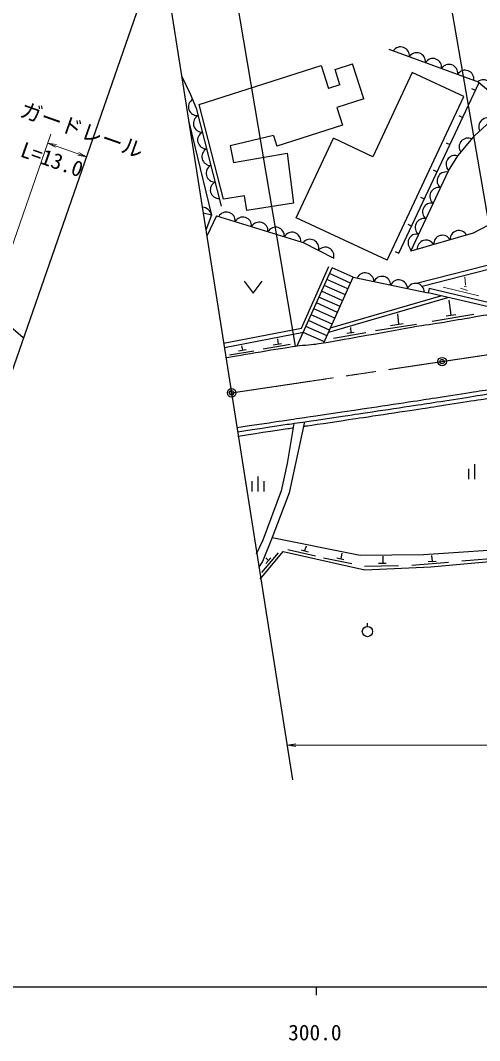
# Model space of a CAD drawing. Units: millimetres, scale not verified. Extents: x 40000 to 680000, y 20000 to 380000.
# Drawn here: x 333495 to 387064, y 198715 to 317775 of the extents above; entities that cross this region are included whole.
import ezdxf
from ezdxf.enums import TextEntityAlignment as Align

# ---------------------------------------------------------------- set-up
doc = ezdxf.new("R2010")
doc.units = ezdxf.units.MM
doc.header["$LTSCALE"] = 1000
doc.header["$PDMODE"] = 32
doc.header["$PDSIZE"] = 500
doc.linetypes.add('CHAIN', pattern=[18.5, 12, -1.5, 3.5, -1.5])
for name, color, linetype, lineweight in [('M-BGD', 7, 'Continuous', 25), ('M-BMK', 2, 'CHAIN', 13), ('M-BMK-SRVR', 3, 'Continuous', 25), ('M-STR-HTXT', 7, 'Continuous', 13), ('M-STR-STRC', 7, 'Continuous', 25), ('M-TTL-BAND', 7, 'Continuous', 25)]:
    doc.layers.add(name, color=color, linetype=linetype, lineweight=lineweight)
doc.layers.add('M-OTRS', color=6, linetype='Continuous')
doc.styles.add('ＭＳ ゴシック', font='')
doc.styles.get('ＭＳ ゴシック').set_extended_font_data('MS Gothic')

msp = doc.modelspace()

# ---------------------------------------------------------------- linework, layer by layer
at = {"layer": 'M-BGD'}
for p, q in [((354363, 307949), (368589, 312501)), ((368589, 312501), (369444, 309829)), ((370203, 312051), (372246, 312705)), ((370777, 310256), (370203, 312051)), ((373550, 308628), (372246, 312705)), ((379213, 311710), (374616, 301863)), ((385212, 308909), (379213, 311710)), ((370777, 310256), (369444, 309829)), ((377662, 290611), (387004, 310544)), ((386121, 309838), (386573, 309626)), ((373550, 308628), (370401, 307620)), ((376291, 289800), (385212, 308909)), ((357191, 296923), (354363, 307949)), ((370401, 307620), (371068, 305534)), ((384635, 306669), (385088, 306457)), ((353154, 305929), (355796, 295040)), ((371068, 305534), (363405, 303082)), ((363006, 304328), (357965, 303130)), ((363006, 304328), (363405, 303082)), ((365684, 294751), (370009, 304015)), ((374616, 301863), (370009, 304015)), ((357965, 303130), (358341, 301175)), ((383150, 303500), (383603, 303287)), ((358341, 301175), (364622, 302269)), ((364622, 302269), (365345, 296455)), ((381665, 300330), (382117, 300118)), ((359624, 297311), (357191, 296923)), ((359899, 295586), (359624, 297311)), ((380179, 297161), (380632, 296949)), ((365345, 296455), (359899, 295586)), ((355796, 295040), (354834, 295265)), ((355796, 295040), (355143, 293307)), ((356354, 294978), (355255, 292598)), ((376291, 289800), (365684, 294751)), ((378694, 293992), (379147, 293780)), ((377209, 290823), (377662, 290611)), ((396637, 291417), (379712, 287079)), ((395184, 290528), (380365, 286730)), ((365794, 279796), (369855, 288905)), ((366282, 281873), (369489, 289068)), ((372015, 287121), (369549, 288220)), ((372321, 287806), (369855, 288905)), ((359604, 287339), (360654, 285939)), ((360654, 285939), (361704, 287339)), ((368910, 280156), (372321, 287806)), ((371710, 286436), (369244, 287535)), ((372321, 287806), (381073, 285982)), ((371099, 285066), (368633, 286165)), ((371405, 285751), (368939, 286850)), ((381187, 286469), (381073, 285982)), ((388096, 284340), (381073, 285982)), ((388210, 284827), (381187, 286469)), ((370489, 283696), (368023, 284795)), ((370794, 284381), (368328, 285480)), ((369469, 281409), (383343, 285451)), ((369682, 281887), (382549, 285637)), ((383473, 285145), (383728, 283384)), ((369878, 282326), (367412, 283425)), ((370183, 283011), (367717, 284110)), ((377502, 283515), (377601, 282314)), ((381517, 282692), (386389, 283490)), ((383168, 283298), (384288, 283471)), ((369572, 281641), (367106, 282740)), ((374932, 281597), (379691, 282344)), ((376676, 282174), (378144, 282397)), ((357205, 280100), (366282, 281873)), ((357301, 279610), (366513, 281408)), ((368962, 280271), (366496, 281370)), ((369267, 280956), (366801, 282055)), ((370039, 280704), (373787, 281349)), ((371572, 281258), (372422, 281372)), ((371997, 281918), (372059, 281323)), ((359306, 279801), (359391, 279299)), ((361806, 279435), (364978, 279981)), ((362990, 279905), (363969, 280057)), ((363475, 280596), (363552, 279993)), ((357884, 278759), (360724, 279217)), ((358954, 279228), (359828, 279370)), ((386517, 264231), (386517, 265981)), ((361224, 262787), (361224, 264537)), ((385817, 264231), (385817, 265456)), ((360524, 262787), (360524, 264012)), ((361924, 262787), (361924, 264012)), ((364703, 256044), (367935, 255288)), ((366233, 256007), (367079, 255761)), ((366824, 256417), (366656, 255884)), ((361642, 253348), (363608, 255651)), ((362134, 254404), (362725, 255059)), ((362143, 255059), (362429, 254732)), ((368843, 255073), (372161, 254394)), ((370393, 255042), (371235, 254867)), ((371000, 255618), (370870, 254943)), ((375789, 255240), (375774, 254433)), ((381460, 255334), (381531, 254651)), ((384993, 254704), (389992, 255118)), ((373637, 254086), (377610, 254163)), ((375266, 254421), (376161, 254443)), ((379172, 254205), (383437, 254558)), ((381056, 254624), (382006, 254679)), ((373981, 247049), (373981, 247449))]:
    msp.add_line(p, q, dxfattribs=at)
at = {"layer": 'M-BGD', "lineweight": 13}
for p, q in [((385337, 287865), (385435, 286871)), ((382810, 286633), (386964, 285625)), ((384856, 286521), (385653, 286270)), ((385282, 286718), (385522, 286696))]:
    msp.add_line(p, q, dxfattribs=at)
at = {"layer": 'M-BGD'}
for points in [[(379027, 290825), (383434, 300238), (384535, 301972), (386524, 304335), (399474, 316166)], [(376463, 314403), (386915, 310619), (389911, 308061)], [(407101, 312576), (402881, 306240), (399902, 302504), (393326, 296603), (386312, 292953), (379027, 290825)], [(352305, 311317), (353318, 309212), (354012, 307543), (356927, 296095)], [(310819, 296630), (329979, 284075), (333816, 280786)], [(356354, 294978), (366483, 291863), (370057, 290023)], [(362866, 257421), (373126, 255379), (380512, 255443), (392129, 256221), (407756, 262790), (408775, 265613), (410206, 270826), (411234, 275673), (411248, 276495)], [(365400, 270749), (364618, 266065), (363904, 262884), (361766, 257112), (360982, 255466)], [(366620, 270925), (364841, 262655), (362866, 257421), (361721, 254612), (361276, 253924)], [(361475, 252571), (364148, 255802), (373693, 253655), (381382, 254020), (392103, 254979)]]:
    msp.add_lwpolyline(points, dxfattribs=at)
msp.add_circle((373981, 246449), 600, dxfattribs=at)
for centre, radius, start, end in [((377851, 313661), 1025, 352.77882, 147.41805), ((379732, 312980), 1025, 352.77882, 147.41805), ((381613, 312300), 1025, 352.77882, 147.41805), ((383493, 311619), 1025, 352.77882, 147.41805), ((385374, 310938), 1025, 352.77882, 147.41805), ((387506, 309818), 1025, 332.17976, 127.529), ((354123, 307683), 1025, 121.33029, 276.33054), ((354700, 305751), 1025, 116.96407, 271.6033), ((387983, 305363), 1025, 55.09567, 209.7349), ((355194, 303813), 1025, 116.96407, 271.6033), ((385701, 303009), 1025, 62.5812, 217.22043), ((355687, 301874), 1025, 116.96407, 271.6033), ((384174, 300985), 1025, 70.27292, 224.91216), ((356181, 299936), 1025, 116.96407, 271.6033), ((383130, 299059), 1025, 77.59489, 232.23412), ((356674, 297998), 1025, 116.96407, 271.6033), ((382282, 297248), 1025, 77.59489, 232.23412), ((381434, 295436), 1025, 77.59489, 232.23412), ((354625, 294785), 1199, 12.31591, 85.35244), ((357529, 294382), 1025, 355.58344, 150.22267), ((359441, 293794), 1025, 355.58344, 150.22267), ((361352, 293206), 1025, 355.58344, 150.22267), ((380586, 293625), 1025, 77.59489, 232.23412), ((363264, 292618), 1025, 355.58344, 150.22267), ((365175, 292030), 1025, 355.58344, 150.22267), ((384652, 292234), 1025, 28.96642, 183.60566), ((367278, 291201), 1025, 345.4413, 140.08053), ((379738, 291814), 1025, 77.59489, 232.23412), ((380813, 291112), 1025, 28.96642, 183.60566), ((382733, 291673), 1025, 28.96642, 183.60566), ((369056, 290285), 1025, 345.4413, 140.08053), ((373714, 287286), 1025, 0.90821, 155.54744), ((375672, 286878), 1025, 0.90821, 155.54744), ((377630, 286469), 1025, 0.90821, 155.54744), ((379588, 286061), 1025, 0.90821, 155.54744)]:
    msp.add_arc(centre, radius, start, end, dxfattribs=at)
for points, knots in [([(357487, 278425), (359101, 278717), (363953, 279522), (365574, 279767), (366039, 279838), (367447, 279942), (367914, 280001), (368298, 280050), (369442, 280243), (369823, 280309), (370633, 280449), (373061, 280885), (373870, 281030), (375034, 281239), (378525, 281876), (379690, 282075), (380282, 282176), (382064, 282433), (382656, 282529), (383245, 282625), (385011, 282935), (385600, 283035), (386188, 283135), (387954, 283440), (388545, 283530), (389305, 283647), (391592, 283953), (392352, 284069), (393472, 284240), (396828, 284779), (397946, 284962), (399222, 285171), (403048, 285818), (404324, 286031), (405955, 286304), (410850, 287119), (412482, 287391), (414686, 287760), (421299, 288866), (423503, 289236)], [0, 0, 0, 0, 1, 1, 1, 2, 2, 2, 3, 3, 3, 4, 4, 4, 5, 5, 5, 6, 6, 6, 7, 7, 7, 8, 8, 8, 9, 9, 9, 10, 10, 10, 11, 11, 11, 12, 12, 12, 13, 13, 13, 13]), ([(358729, 270256), (359894, 270433), (363392, 270959), (364558, 271132), (365015, 271200), (366390, 271396), (366847, 271463), (367900, 271619), (371058, 272091), (372110, 272248), (373800, 272501), (378870, 273257), (380559, 273515), (381917, 273722), (385991, 274361), (387349, 274572), (388200, 274704), (390754, 275102), (391607, 275226), (392982, 275425), (397112, 275995), (398488, 276185), (402112, 276685), (412987, 278176), (416611, 278677), (420847, 279262), (433550, 281045), (437787, 281619), (438522, 281718), (440733, 281964), (441471, 282042), (442304, 282130), (444806, 282383), (445641, 282452), (446474, 282522), (448978, 282689), (449813, 282739), (450525, 282782), (452662, 282896), (453375, 282915), (454488, 282944), (457829, 282977), (458942, 282976), (460154, 282976), (463791, 282947), (465003, 282909), (466140, 282873), (469549, 282681), (470685, 282610), (471533, 282556), (474076, 282371), (474921, 282282), (476374, 282128), (480725, 281601), (482172, 281398), (483449, 281218), (487269, 280601), (488537, 280370), (489755, 280148), (493398, 279420), (494603, 279134), (495589, 278900), (498511, 278053), (499486, 277776), (500972, 277354), (505422, 276065), (506907, 275640), (510397, 274641), (520869, 271645), (524361, 270654), (530096, 269027), (547305, 264166), (553043, 262552)], [0, 0, 0, 0, 1, 1, 1, 2, 2, 2, 3, 3, 3, 4, 4, 4, 5, 5, 5, 6, 6, 6, 7, 7, 7, 8, 8, 8, 9, 9, 9, 10, 10, 10, 11, 11, 11, 12, 12, 12, 13, 13, 13, 14, 14, 14, 15, 15, 15, 16, 16, 16, 17, 17, 17, 18, 18, 18, 19, 19, 19, 20, 20, 20, 21, 21, 21, 22, 22, 22, 23, 23, 23, 24, 24, 24, 24]), ([(358804, 269762), (359969, 269939), (363466, 270464), (364631, 270638), (365089, 270706), (366463, 270901), (366920, 270969), (367973, 271124), (371132, 271596), (372184, 271754), (373874, 272006), (378945, 272763), (380634, 273020), (381993, 273228), (386067, 273867), (387425, 274078), (388276, 274209), (390827, 274608), (391678, 274731), (393053, 274930), (397181, 275500), (398557, 275690), (402181, 276190), (413055, 277680), (416680, 278182), (420915, 278767), (433617, 280550), (437854, 281123), (438586, 281222), (440789, 281467), (441523, 281545), (442355, 281633), (444850, 281885), (445683, 281954), (446514, 282024), (449010, 282190), (449843, 282240), (450551, 282283), (452678, 282396), (453388, 282415), (454498, 282444), (457831, 282477), (458942, 282476), (460151, 282476), (463779, 282447), (464987, 282409), (466121, 282374), (469521, 282182), (470653, 282111), (471497, 282057), (474028, 281873), (474869, 281784), (476318, 281632), (480659, 281105), (482102, 280903), (483375, 280724), (487183, 280108), (488448, 279878), (489661, 279657), (493288, 278932), (494487, 278648), (495470, 278415), (498379, 277570), (499350, 277295), (500835, 276873), (505285, 275584), (506770, 275159), (510260, 274160), (520732, 271164), (524225, 270173), (529960, 268546), (547169, 263684), (552907, 262070)], [0, 0, 0, 0, 1, 1, 1, 2, 2, 2, 3, 3, 3, 4, 4, 4, 5, 5, 5, 6, 6, 6, 7, 7, 7, 8, 8, 8, 9, 9, 9, 10, 10, 10, 11, 11, 11, 12, 12, 12, 13, 13, 13, 14, 14, 14, 15, 15, 15, 16, 16, 16, 17, 17, 17, 18, 18, 18, 19, 19, 19, 20, 20, 20, 21, 21, 21, 22, 22, 22, 23, 23, 23, 24, 24, 24, 24]), ([(366508, 270404), (366526, 270406), (366580, 270414), (366598, 270417), (366677, 270428), (366915, 270462), (366994, 270474), (368047, 270631), (371205, 271102), (372258, 271259), (373949, 271512), (379020, 272269), (380710, 272526), (382069, 272733), (386143, 273373), (387502, 273584), (388351, 273715), (390899, 274113), (391750, 274236), (393124, 274435), (397250, 275004), (398625, 275194), (400745, 275487), (407106, 276360), (409226, 276651), (409267, 276657), (409389, 276674), (409430, 276679)], [0, 0, 0, 0, 1, 1, 1, 2, 2, 2, 3, 3, 3, 4, 4, 4, 5, 5, 5, 6, 6, 6, 7, 7, 7, 8, 8, 8, 9, 9, 9, 9]), ([(358879, 269267), (360044, 269443), (363540, 269968), (364705, 270143), (364826, 270161), (365189, 270214), (365310, 270231), (365311, 270231), (365313, 270232), (365314, 270232)], [0, 0, 0, 0, 1, 1, 1, 2, 2, 2, 3, 3, 3, 3])]:
    msp.add_open_spline(points, degree=3, knots=knots, dxfattribs=at)
at = {"layer": 'M-BMK'}
msp.add_open_spline([(358138, 274298), (363048, 275026), (377776, 277220), (382685, 277954), (388966, 278893), (407810, 281710), (414089, 282664), (417730, 283217), (428644, 284938), (432285, 285490), (434388, 285809), (440702, 286732), (442809, 287020), (443403, 287101), (445192, 287289), (445790, 287336), (446815, 287417), (449892, 287616), (450919, 287658), (452367, 287716), (456714, 287844), (458164, 287837), (459874, 287828), (465005, 287674), (466712, 287579), (468371, 287486), (473339, 287068), (474992, 286897), (476927, 286696), (482728, 286037), (484648, 285721), (486495, 285416), (491996, 284257), (493810, 283792), (496880, 283005), (506008, 280335), (509056, 279465), (518046, 276897), (545014, 269179), (554002, 266602)], degree=3, knots=[0, 0, 0, 0, 1, 1, 1, 2, 2, 2, 3, 3, 3, 4, 4, 4, 5, 5, 5, 6, 6, 6, 7, 7, 7, 8, 8, 8, 9, 9, 9, 10, 10, 10, 11, 11, 11, 12, 12, 12, 13, 13, 13, 13], dxfattribs=at)
at = {"layer": 'M-BMK-SRVR'}
for p, q in [((349592, 325973), (315317, 227471)), ((350136, 325085), (365253, 229136))]:
    msp.add_line(p, q, dxfattribs=at)
for centre in [(382685, 277954), (358138, 274298)]:
    msp.add_circle(centre, 500, dxfattribs=at)
for p in [(382685, 277954), (358138, 274298)]:
    msp.add_point(p, dxfattribs=at)
at = {"layer": 'M-OTRS'}
msp.add_point((358105, 274328), dxfattribs=at)
at = {"layer": 'M-STR-HTXT'}
for p, q in [((323766, 266198), (337047, 304487)), ((336691, 303460), (341205, 301868)), ((546266, 233198), (364613, 233198))]:
    msp.add_line(p, q, dxfattribs=at)
for points in [[(337690, 303285), (336691, 303460), (337579, 302970)], [(340206, 302044), (341205, 301868), (340317, 302358)], [(365613, 233365), (364613, 233198), (365613, 233032)]]:
    msp.add_lwpolyline(points, dxfattribs=at)
at = {"layer": 'M-STR-STRC'}
for p, q in [((389639, 285620), (382048, 329469)), ((365574, 279767), (358023, 324456))]:
    msp.add_line(p, q, dxfattribs=at)
at = {"layer": 'M-TTL-BAND'}
for p, q in [((40000, 205000), (579000, 205000)), ((368000, 205000), (368000, 204000))]:
    msp.add_line(p, q, dxfattribs=at)

# ---------------------------------------------------------------- texts
at = {"layer": 'M-STR-HTXT', "style": 'ＭＳ ゴシック'}
for s, p in [('ガードレール', (333111, 306094)), ('L=13.0', (333172, 301406))]:
    msp.add_text(s, height=1833, rotation=340.576, dxfattribs=at).set_placement(p, align=Align.BOTTOM_LEFT)
at = {"layer": 'M-TTL-BAND', "style": 'ＭＳ ゴシック'}
msp.add_text('300.0', height=1833, dxfattribs=at).set_placement((367844, 198195), align=Align.BOTTOM_CENTER)

doc.saveas('drawing.dxf')
